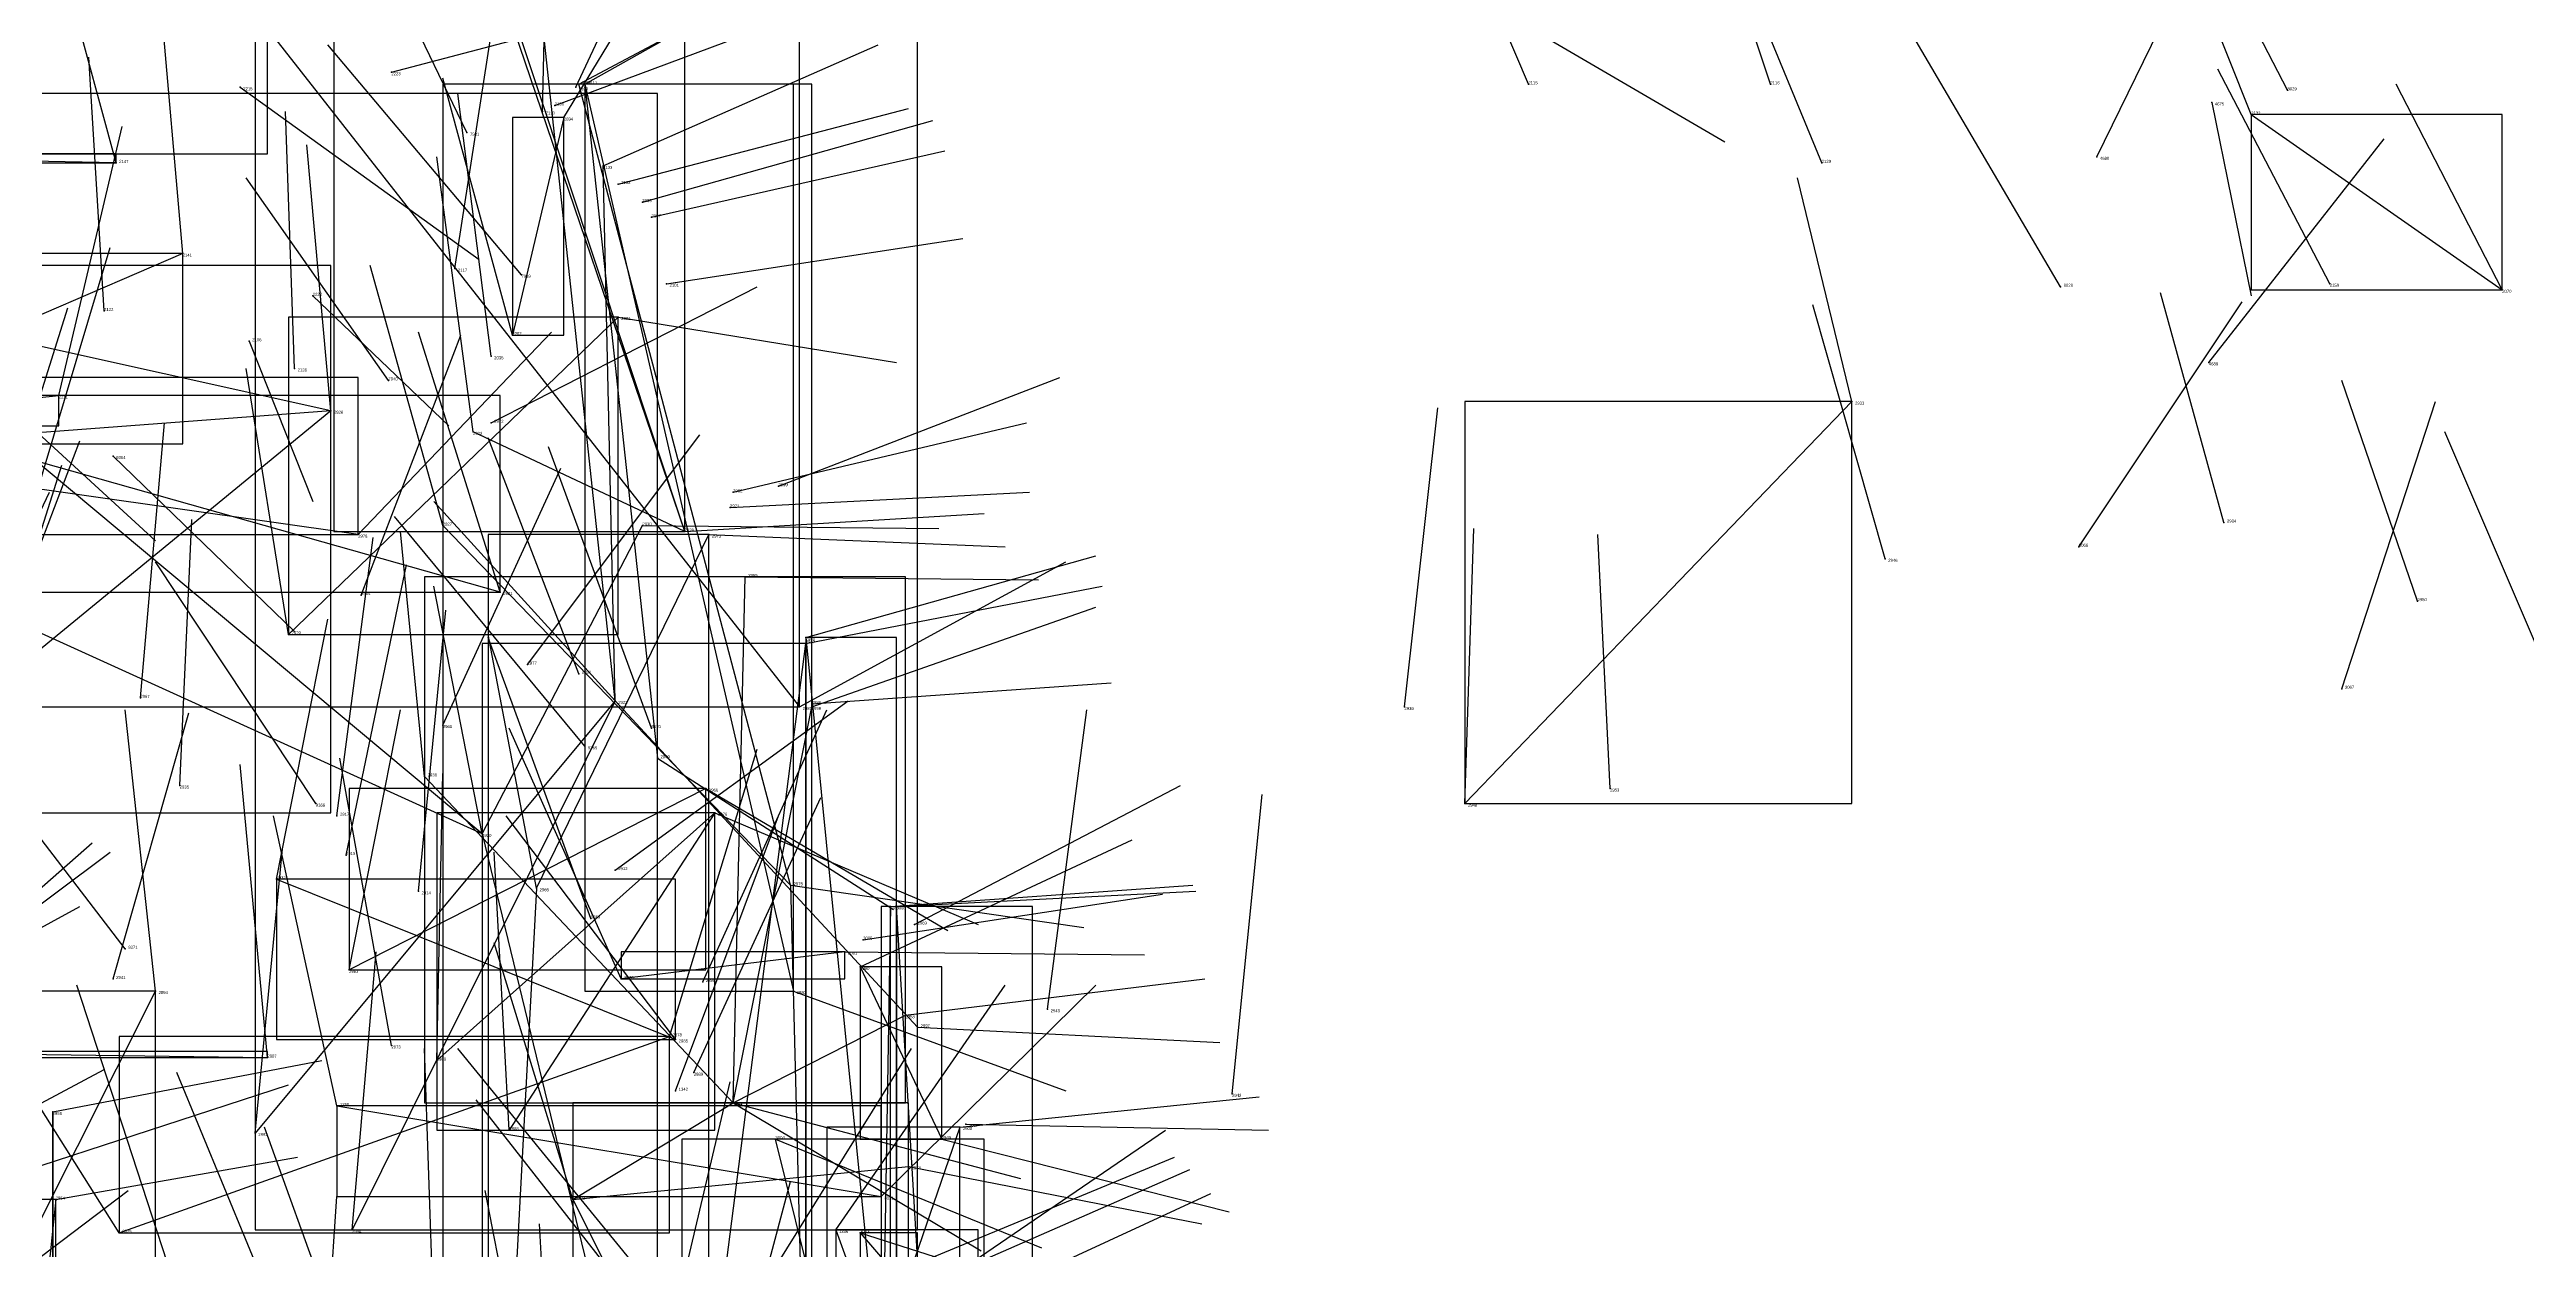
# Model space of a CAD drawing. Extents: x 59.1 to 70.8, y 600.3 to 605.1.
# Drawn here: x 67.987 to 68.806, y 602.416 to 602.813 of the extents above; entities that cross this region are included whole.
import ezdxf

# ---------------------------------------------------------------- set-up
doc = ezdxf.new("R2010")
doc.units = 0
for name, color, linetype in [('Clients', 3, 'CONTINUOUS'), ('Facilities', 3, 'CONTINUOUS'), ('Facilities_lines', 3, 'CONTINUOUS'), ('Min_max_boxes', 1, 'CONTINUOUS'), ('Normals', 1, 'CONTINUOUS'), ('Source_points', 5, 'CONTINUOUS'), ('Text', 3, 'CONTINUOUS')]:
    doc.layers.add(name, color=color, linetype=linetype)

msp = doc.modelspace()

# ---------------------------------------------------------------- linework, layer by layer
at = {"layer": 'Clients', "color": 5}
for p in [(68.162, 602.801, 449.087), (68.17, 602.774, 449.157), (68.798, 602.733, 449.509), (68.14, 602.718, 449.216), (67.99, 602.698, 449.313), (68.583, 602.696, 449.463), (68.127, 602.686, 449.264), (68.117, 602.655, 449.19), (68.183, 602.655, 449.027), (68.205, 602.652, 448.968), (68.217, 602.638, 448.905), (68.066, 602.619, 449.192), (68.237, 602.616, 448.784), (68.235, 602.595, 448.646), (68.239, 602.595, 448.726), (68.111, 602.572, 449.066), (68.188, 602.578, 448.939), (68.267, 602.529, 448.651), (68.086, 602.508, 448.948), (68.176, 602.505, 448.88), (68.022, 602.501, 448.288), (68.233, 602.501, 448.751), (68.27, 602.493, 448.51), (68.274, 602.489, 448.571), (68.192, 602.486, 448), (68.194, 602.485, 448.816), (68.059, 602.479, 448.143), (68.115, 602.478, 448.885), (68.213, 602.464, 448.643), (68.055, 602.454, 448.836), (68.139, 602.455, 448.82), (68.227, 602.452, 448.695), (68.282, 602.452, 449.052), (68.271, 602.443, 448.565), (68.262, 602.433, 447.997), (68.087, 602.422, 448.771)]:
    msp.add_point(p, dxfattribs=at)
at = {"layer": 'Facilities', "color": 3}
for p in [(68.05, 602.8, 448.828), (68.1, 602.805, 448.839), (68.161, 602.8, 449.253), (68.164, 602.801, 449.17), (68.476, 602.801, 449.055), (68.556, 602.801, 449.139), (68.15, 602.792, 449.343), (68.154, 602.794, 449.007), (68.702, 602.795, 457.264), (68.715, 602.791, 449.383), (68.727, 602.799, 461.29), (68.125, 602.785, 460.662), (68.157, 602.79, 449.22), (68.009, 602.775, 449.584), (68.573, 602.775, 449.222), (68.664, 602.777, 457.227), (68.175, 602.768, 448.915), (68.183, 602.762, 449.035), (68.186, 602.757, 448.973), (68.031, 602.745, 449.503), (68.121, 602.74, 449.34), (68.143, 602.738, 460.196), (68.191, 602.735, 448.982), (68.652, 602.734, 461.406), (68.741, 602.735, 449.329), (68.005, 602.726, 449.462), (68.074, 602.731, 448.675), (68.175, 602.724, 449.154), (68.053, 602.716, 448.65), (68.133, 602.711, 449.308), (68.068, 602.707, 449.376), (68.099, 602.703, 459.634), (68.701, 602.709, 457.266), (68.08, 602.693, 449.314), (68.133, 602.689, 448.599), (68.008, 602.678, 460.663), (68.212, 602.661, 448.93), (68.213, 602.666, 448.764), (68.228, 602.668, 448.713), (68.089, 602.652, 448.541), (68.197, 602.653, 449.02), (68.706, 602.656, 449.471), (68.594, 602.644, 449.357), (68.658, 602.648, 457.286), (68.09, 602.632, 448.486), (68.136, 602.633, 449.125), (68.77, 602.63, 449.563), (68.237, 602.618, 448.721), (68.145, 602.609, 448.471), (68.162, 602.606, 449.062), (68.017, 602.598, 448.497), (68.174, 602.597, 449.003), (68.239, 602.596, 448.81), (68.435, 602.595, 449.562), (68.745, 602.601, 457.24), (68.117, 602.589, 448.406), (68.186, 602.588, 460.616), (68.164, 602.582, 460.212), (68.03, 602.569, 449.072), (68.075, 602.563, 460.386), (68.204, 602.568, 448.91), (68.455, 602.563, 449.574), (68.503, 602.568, 449.565), (68.082, 602.559, 448.341), (68.207, 602.56, 448.877), (68.085, 602.546, 448.292), (68.13, 602.553, 449.003), (68.062, 602.538, 449.009), (68.174, 602.541, 448.352), (68.109, 602.534, 448.218), (68.148, 602.535, 448.943), (68.232, 602.536, 448.755), (68.265, 602.529, 448.57), (68.166, 602.525, 460.66), (68.273, 602.523, 448.398), (68.012, 602.515, 460.556), (68.25, 602.514, 448.691), (68.256, 602.518, 448.495), (68.008, 602.505, 448.899), (68.255, 602.509, 448.389), (68.203, 602.504, 448.1), (68.317, 602.495, 449.341), (68.1, 602.483, 448.146), (68.2, 602.474, 448.032), (68.194, 602.468, 447.954), (68.213, 602.464, 448.755), (68.378, 602.467, 449.47), (67.988, 602.461, 448.308), (68.082, 602.463, 447.992), (68.288, 602.456, 448.39), (68.29, 602.457, 448.473), (67.989, 602.432, 448.179), (68.16, 602.432, 448.76), (68.01, 602.421, 448.105), (68.247, 602.422, 447.922), (68.255, 602.421, 448.571)]:
    msp.add_point(p, dxfattribs=at)
at = {"layer": 'Facilities_lines', "color": 3}
for p, q in [((68.197, 602.653, 449.02), (68.081, 603.003, 449.456)), ((67.922, 602.994, 448.403), (68.235, 602.595, 448.646)), ((68.174, 602.597, 449.003), (68.144, 602.877, 449.354)), ((68.197, 602.653, 449.02), (68.126, 602.862, 449.114)), ((68.232, 602.536, 448.755), (68.162, 602.801, 449.087)), ((68.164, 602.801, 449.17), (68.188, 602.578, 448.939)), ((68.164, 602.801, 449.17), (68.233, 602.501, 448.751)), ((68.13, 602.553, 449.003), (67.837, 602.798, 449.319)), ((68.715, 602.791, 449.383), (68.798, 602.733, 449.509)), ((68.157, 602.79, 449.22), (68.14, 602.718, 449.216)), ((68.009, 602.775, 449.584), (67.851, 602.778, 449.363)), ((68.174, 602.597, 449.003), (68.17, 602.774, 449.157)), ((68.031, 602.745, 449.503), (67.885, 602.682, 449.082)), ((68.08, 602.693, 449.314), (67.863, 602.741, 449.263)), ((68.175, 602.724, 449.154), (68.066, 602.619, 449.192)), ((68.089, 602.652, 448.541), (67.725, 602.704, 448.103)), ((68.08, 602.693, 449.314), (67.882, 602.678, 449.146)), ((67.892, 602.688, 449.017), (67.99, 602.698, 449.313)), ((68.136, 602.633, 449.125), (67.906, 602.698, 449.269)), ((68.08, 602.693, 449.314), (67.918, 602.56, 448.881)), ((68.455, 602.563, 449.574), (68.583, 602.696, 449.463)), ((68.197, 602.653, 449.02), (68.127, 602.686, 449.264)), ((68.13, 602.553, 449.003), (67.897, 602.659, 449.104)), ((68.232, 602.536, 448.755), (68.117, 602.655, 449.19)), ((68.13, 602.553, 449.003), (68.183, 602.655, 449.027)), ((68.148, 602.535, 448.943), (68.205, 602.652, 448.968)), ((68.213, 602.464, 448.755), (68.217, 602.638, 448.905)), ((68.207, 602.381, 448.576), (68.237, 602.616, 448.784)), ((68.237, 602.618, 448.721), (68.267, 602.317, 448.271)), ((68.174, 602.597, 449.003), (68.055, 602.454, 448.836)), ((68.174, 602.597, 449.003), (68.087, 602.422, 448.771)), ((68.174, 602.597, 449.003), (68.274, 602.489, 448.571)), ((68.213, 602.464, 448.755), (68.239, 602.595, 448.726)), ((68.213, 602.464, 448.755), (68.111, 602.572, 449.066)), ((68.204, 602.568, 448.91), (68.086, 602.508, 448.948)), ((68.207, 602.56, 448.877), (68.115, 602.478, 448.885)), ((68.207, 602.56, 448.877), (68.139, 602.455, 448.82)), ((68.13, 602.553, 449.003), (68.188, 602.314, 448.525)), ((68.062, 602.538, 449.009), (68.194, 602.485, 448.816)), ((68.148, 602.535, 448.943), (68.132, 602.234, 448.327)), ((68.232, 602.536, 448.755), (68.239, 602.265, 448.28)), ((68.265, 602.529, 448.57), (68.262, 602.345, 447.791)), ((68.288, 602.182, 448.025), (68.267, 602.529, 448.651)), ((68.25, 602.514, 448.691), (68.176, 602.505, 448.88)), ((68.255, 602.509, 448.389), (68.282, 602.452, 449.052)), ((67.948, 602.354, 448.179), (68.022, 602.501, 448.288)), ((68.213, 602.464, 448.755), (68.27, 602.493, 448.51)), ((67.909, 602.481, 448.55), (68.059, 602.479, 448.143)), ((68.01, 602.421, 448.105), (68.192, 602.486, 448)), ((68.16, 602.432, 448.76), (68.213, 602.464, 448.643)), ((67.988, 602.461, 448.308), (67.988, 602.225, 448.061)), ((68.082, 602.463, 447.992), (68.262, 602.433, 447.997)), ((68.288, 602.456, 448.39), (68.244, 602.328, 447.722)), ((68.286, 602.215, 448.037), (68.227, 602.452, 448.695)), ((68.16, 602.432, 448.76), (68.271, 602.443, 448.565)), ((67.989, 602.432, 448.179), (67.972, 602.267, 448.035)), ((68.16, 602.432, 448.76), (68.251, 602.251, 448.219)), ((68.247, 602.422, 447.922), (68.294, 602.291, 447.908)), ((68.255, 602.421, 448.571), (68.274, 602.399, 447.967))]:
    msp.add_line(p, q, dxfattribs=at)
at = {"layer": 'Min_max_boxes', "color": 1}
for p, q in [((68.059, 602.778, 449.287), (68.059, 603.073, 449.287)), ((68.059, 602.778, 450.034), (68.059, 603.073, 450.034)), ((68.081, 603.003, 449.02), (68.081, 602.653, 449.02)), ((68.081, 603.003, 449.456), (68.081, 602.653, 449.456)), ((68.197, 602.653, 449.02), (68.197, 603.003, 449.02)), ((68.197, 602.653, 449.456), (68.197, 603.003, 449.456)), ((68.235, 602.595, 448.403), (68.235, 602.994, 448.403)), ((68.235, 602.595, 448.646), (68.235, 602.994, 448.646)), ((68.055, 602.877, 448.571), (68.055, 602.422, 448.571)), ((68.055, 602.877, 449.354), (68.055, 602.422, 449.354)), ((68.274, 602.422, 448.571), (68.274, 602.877, 448.571)), ((68.274, 602.422, 449.354), (68.274, 602.877, 449.354)), ((68.239, 602.801, 448.28), (68.117, 602.801, 448.28)), ((68.117, 602.801, 448.28), (68.117, 602.265, 448.28)), ((68.239, 602.801, 449.19), (68.117, 602.801, 449.19)), ((68.117, 602.801, 449.19), (68.117, 602.265, 449.19)), ((68.117, 602.801, 448.28), (68.117, 602.801, 449.19)), ((68.233, 602.801, 448.751), (68.164, 602.801, 448.751)), ((68.164, 602.801, 448.751), (68.164, 602.501, 448.751)), ((68.233, 602.801, 449.17), (68.164, 602.801, 449.17)), ((68.164, 602.801, 449.17), (68.164, 602.501, 449.17)), ((68.164, 602.801, 448.751), (68.164, 602.801, 449.17)), ((68.233, 602.501, 448.751), (68.233, 602.801, 448.751)), ((68.233, 602.501, 449.17), (68.233, 602.801, 449.17)), ((68.233, 602.801, 448.751), (68.233, 602.801, 449.17)), ((68.239, 602.265, 448.28), (68.239, 602.801, 448.28)), ((68.239, 602.265, 449.19), (68.239, 602.801, 449.19)), ((68.239, 602.801, 448.28), (68.239, 602.801, 449.19)), ((68.188, 602.798, 448.525), (67.837, 602.798, 448.525)), ((68.188, 602.798, 449.319), (67.837, 602.798, 449.319)), ((68.188, 602.314, 448.525), (68.188, 602.798, 448.525)), ((68.188, 602.314, 449.319), (68.188, 602.798, 449.319)), ((68.188, 602.798, 448.525), (68.188, 602.798, 449.319)), ((68.798, 602.791, 449.383), (68.715, 602.791, 449.383)), ((68.715, 602.791, 449.383), (68.715, 602.733, 449.383)), ((68.798, 602.791, 449.509), (68.715, 602.791, 449.509)), ((68.715, 602.791, 449.509), (68.715, 602.733, 449.509)), ((68.715, 602.791, 449.383), (68.715, 602.791, 449.509)), ((68.798, 602.733, 449.383), (68.798, 602.791, 449.383)), ((68.798, 602.733, 449.509), (68.798, 602.791, 449.509)), ((68.798, 602.791, 449.383), (68.798, 602.791, 449.509)), ((68.157, 602.79, 449.216), (68.14, 602.79, 449.216)), ((68.14, 602.79, 449.216), (68.14, 602.718, 449.216)), ((68.157, 602.79, 449.22), (68.14, 602.79, 449.22)), ((68.14, 602.79, 449.22), (68.14, 602.718, 449.22)), ((68.14, 602.79, 449.216), (68.14, 602.79, 449.22)), ((68.157, 602.718, 449.216), (68.157, 602.79, 449.216)), ((68.157, 602.718, 449.22), (68.157, 602.79, 449.22)), ((68.157, 602.79, 449.216), (68.157, 602.79, 449.22)), ((67.846, 602.778, 449.287), (68.059, 602.778, 449.287)), ((67.846, 602.778, 450.034), (68.059, 602.778, 450.034)), ((68.009, 602.778, 449.363), (67.851, 602.778, 449.363)), ((68.009, 602.778, 449.584), (67.851, 602.778, 449.584)), ((67.851, 602.775, 449.363), (68.009, 602.775, 449.363)), ((67.851, 602.775, 449.584), (68.009, 602.775, 449.584)), ((68.009, 602.775, 449.363), (68.009, 602.778, 449.363)), ((68.009, 602.775, 449.584), (68.009, 602.778, 449.584)), ((68.009, 602.778, 449.363), (68.009, 602.778, 449.584)), ((68.009, 602.775, 449.363), (68.009, 602.775, 449.584)), ((68.059, 602.778, 449.287), (68.059, 602.778, 450.034)), ((68.031, 602.745, 449.082), (67.885, 602.745, 449.082)), ((68.031, 602.745, 449.503), (67.885, 602.745, 449.503)), ((68.031, 602.682, 449.082), (68.031, 602.745, 449.082)), ((68.031, 602.682, 449.503), (68.031, 602.745, 449.503)), ((68.031, 602.745, 449.082), (68.031, 602.745, 449.503)), ((68.08, 602.741, 448.881), (67.863, 602.741, 448.881)), ((68.08, 602.741, 449.314), (67.863, 602.741, 449.314)), ((68.08, 602.56, 448.881), (68.08, 602.741, 448.881)), ((68.08, 602.56, 449.314), (68.08, 602.741, 449.314)), ((68.08, 602.741, 448.881), (68.08, 602.741, 449.314)), ((68.715, 602.733, 449.383), (68.798, 602.733, 449.383)), ((68.715, 602.733, 449.509), (68.798, 602.733, 449.509)), ((68.715, 602.733, 449.383), (68.715, 602.733, 449.509)), ((68.798, 602.733, 449.383), (68.798, 602.733, 449.509)), ((68.175, 602.724, 449.154), (68.066, 602.724, 449.154)), ((68.066, 602.724, 449.154), (68.066, 602.619, 449.154)), ((68.175, 602.724, 449.192), (68.066, 602.724, 449.192)), ((68.066, 602.724, 449.192), (68.066, 602.619, 449.192)), ((68.066, 602.724, 449.154), (68.066, 602.724, 449.192)), ((68.14, 602.718, 449.216), (68.157, 602.718, 449.216)), ((68.14, 602.718, 449.22), (68.157, 602.718, 449.22)), ((68.14, 602.718, 449.216), (68.14, 602.718, 449.22)), ((68.157, 602.718, 449.216), (68.157, 602.718, 449.22)), ((68.175, 602.619, 449.154), (68.175, 602.724, 449.154)), ((68.175, 602.619, 449.192), (68.175, 602.724, 449.192)), ((68.175, 602.724, 449.154), (68.175, 602.724, 449.192)), ((68.089, 602.704, 448.103), (67.725, 602.704, 448.103)), ((68.089, 602.704, 448.541), (67.725, 602.704, 448.541)), ((68.089, 602.652, 448.103), (68.089, 602.704, 448.103)), ((68.089, 602.652, 448.541), (68.089, 602.704, 448.541)), ((68.089, 602.704, 448.103), (68.089, 602.704, 448.541)), ((67.99, 602.698, 449.017), (67.892, 602.698, 449.017)), ((67.99, 602.698, 449.313), (67.892, 602.698, 449.313)), ((68.136, 602.698, 449.125), (67.906, 602.698, 449.125)), ((68.136, 602.698, 449.269), (67.906, 602.698, 449.269)), ((67.99, 602.688, 449.017), (67.99, 602.698, 449.017)), ((67.99, 602.688, 449.313), (67.99, 602.698, 449.313)), ((67.99, 602.698, 449.017), (67.99, 602.698, 449.313)), ((68.136, 602.633, 449.125), (68.136, 602.698, 449.125)), ((68.136, 602.633, 449.269), (68.136, 602.698, 449.269)), ((68.136, 602.698, 449.125), (68.136, 602.698, 449.269)), ((68.583, 602.696, 449.463), (68.455, 602.696, 449.463)), ((68.455, 602.696, 449.463), (68.455, 602.563, 449.463)), ((68.583, 602.696, 449.574), (68.455, 602.696, 449.574)), ((68.455, 602.696, 449.574), (68.455, 602.563, 449.574)), ((68.455, 602.696, 449.463), (68.455, 602.696, 449.574)), ((68.583, 602.563, 449.463), (68.583, 602.696, 449.463)), ((68.583, 602.563, 449.574), (68.583, 602.696, 449.574)), ((68.583, 602.696, 449.463), (68.583, 602.696, 449.574)), ((67.892, 602.688, 449.017), (67.99, 602.688, 449.017)), ((67.892, 602.688, 449.313), (67.99, 602.688, 449.313)), ((67.99, 602.688, 449.017), (67.99, 602.688, 449.313)), ((67.885, 602.682, 449.082), (68.031, 602.682, 449.082)), ((67.885, 602.682, 449.503), (68.031, 602.682, 449.503)), ((68.031, 602.682, 449.082), (68.031, 602.682, 449.503)), ((67.725, 602.652, 448.103), (68.089, 602.652, 448.103)), ((67.725, 602.652, 448.541), (68.089, 602.652, 448.541)), ((68.081, 602.653, 449.02), (68.197, 602.653, 449.02)), ((68.081, 602.653, 449.456), (68.197, 602.653, 449.456)), ((68.081, 602.653, 449.02), (68.081, 602.653, 449.456)), ((68.089, 602.652, 448.103), (68.089, 602.652, 448.541)), ((68.205, 602.652, 448.327), (68.132, 602.652, 448.327)), ((68.132, 602.652, 448.327), (68.132, 602.234, 448.327)), ((68.205, 602.652, 448.968), (68.132, 602.652, 448.968)), ((68.132, 602.652, 448.968), (68.132, 602.234, 448.968)), ((68.132, 602.652, 448.327), (68.132, 602.652, 448.968)), ((68.197, 602.653, 449.02), (68.197, 602.653, 449.456)), ((68.205, 602.234, 448.327), (68.205, 602.652, 448.327)), ((68.205, 602.234, 448.968), (68.205, 602.652, 448.968)), ((68.205, 602.652, 448.327), (68.205, 602.652, 448.968)), ((68.27, 602.638, 448.51), (68.111, 602.638, 448.51)), ((68.111, 602.638, 448.51), (68.111, 602.464, 448.51)), ((68.27, 602.638, 449.066), (68.111, 602.638, 449.066)), ((68.111, 602.638, 449.066), (68.111, 602.464, 449.066)), ((68.111, 602.638, 448.51), (68.111, 602.638, 449.066)), ((68.27, 602.464, 448.51), (68.27, 602.638, 448.51)), ((68.27, 602.464, 449.066), (68.27, 602.638, 449.066)), ((68.27, 602.638, 448.51), (68.27, 602.638, 449.066)), ((67.906, 602.633, 449.125), (68.136, 602.633, 449.125)), ((67.906, 602.633, 449.269), (68.136, 602.633, 449.269)), ((68.136, 602.633, 449.125), (68.136, 602.633, 449.269)), ((68.066, 602.619, 449.154), (68.175, 602.619, 449.154)), ((68.066, 602.619, 449.192), (68.175, 602.619, 449.192)), ((68.066, 602.619, 449.154), (68.066, 602.619, 449.192)), ((68.175, 602.619, 449.154), (68.175, 602.619, 449.192)), ((68.237, 602.616, 448.175), (68.13, 602.616, 448.175)), ((68.13, 602.616, 448.175), (68.13, 602.183, 448.175)), ((68.237, 602.616, 448.784), (68.13, 602.616, 448.784)), ((68.13, 602.616, 448.784), (68.13, 602.183, 448.784)), ((68.13, 602.616, 448.175), (68.13, 602.616, 448.784)), ((68.267, 602.618, 448.271), (68.237, 602.618, 448.271)), ((68.237, 602.618, 448.271), (68.237, 602.317, 448.271)), ((68.267, 602.618, 448.721), (68.237, 602.618, 448.721)), ((68.237, 602.618, 448.721), (68.237, 602.317, 448.721)), ((68.237, 602.618, 448.271), (68.237, 602.618, 448.721)), ((68.237, 602.183, 448.175), (68.237, 602.616, 448.175)), ((68.237, 602.183, 448.784), (68.237, 602.616, 448.784)), ((68.237, 602.616, 448.175), (68.237, 602.616, 448.784)), ((68.267, 602.317, 448.271), (68.267, 602.618, 448.271)), ((68.267, 602.317, 448.721), (68.267, 602.618, 448.721)), ((68.267, 602.618, 448.271), (68.267, 602.618, 448.721)), ((67.922, 602.595, 448.403), (68.235, 602.595, 448.403)), ((67.922, 602.595, 448.646), (68.235, 602.595, 448.646)), ((68.235, 602.595, 448.403), (68.235, 602.595, 448.646)), ((68.204, 602.568, 448.91), (68.086, 602.568, 448.91)), ((68.086, 602.568, 448.91), (68.086, 602.508, 448.91)), ((68.204, 602.568, 448.948), (68.086, 602.568, 448.948)), ((68.086, 602.568, 448.948), (68.086, 602.508, 448.948)), ((68.086, 602.568, 448.91), (68.086, 602.568, 448.948)), ((68.204, 602.508, 448.91), (68.204, 602.568, 448.91)), ((68.204, 602.508, 448.948), (68.204, 602.568, 448.948)), ((68.204, 602.568, 448.91), (68.204, 602.568, 448.948)), ((68.455, 602.563, 449.463), (68.583, 602.563, 449.463)), ((68.455, 602.563, 449.574), (68.583, 602.563, 449.574)), ((68.455, 602.563, 449.463), (68.455, 602.563, 449.574)), ((68.583, 602.563, 449.463), (68.583, 602.563, 449.574)), ((67.863, 602.56, 448.881), (68.08, 602.56, 448.881)), ((67.863, 602.56, 449.314), (68.08, 602.56, 449.314)), ((68.08, 602.56, 448.881), (68.08, 602.56, 449.314)), ((68.207, 602.56, 448.82), (68.115, 602.56, 448.82)), ((68.115, 602.56, 448.82), (68.115, 602.455, 448.82)), ((68.207, 602.56, 448.885), (68.115, 602.56, 448.885)), ((68.115, 602.56, 448.885), (68.115, 602.455, 448.885)), ((68.115, 602.56, 448.82), (68.115, 602.56, 448.885)), ((68.207, 602.455, 448.82), (68.207, 602.56, 448.82)), ((68.207, 602.455, 448.885), (68.207, 602.56, 448.885)), ((68.207, 602.56, 448.82), (68.207, 602.56, 448.885)), ((68.194, 602.538, 448.816), (68.062, 602.538, 448.816)), ((68.062, 602.538, 448.816), (68.062, 602.485, 448.816)), ((68.194, 602.538, 449.009), (68.062, 602.538, 449.009)), ((68.062, 602.538, 449.009), (68.062, 602.485, 449.009)), ((68.062, 602.538, 448.816), (68.062, 602.538, 449.009)), ((68.194, 602.485, 448.816), (68.194, 602.538, 448.816)), ((68.194, 602.485, 449.009), (68.194, 602.538, 449.009)), ((68.194, 602.538, 448.816), (68.194, 602.538, 449.009)), ((68.265, 602.529, 447.791), (68.262, 602.529, 447.791)), ((68.262, 602.529, 447.791), (68.262, 602.345, 447.791)), ((68.265, 602.529, 448.57), (68.262, 602.529, 448.57)), ((68.262, 602.529, 448.57), (68.262, 602.345, 448.57)), ((68.262, 602.529, 447.791), (68.262, 602.529, 448.57)), ((68.265, 602.345, 447.791), (68.265, 602.529, 447.791)), ((68.265, 602.345, 448.57), (68.265, 602.529, 448.57)), ((68.265, 602.529, 447.791), (68.265, 602.529, 448.57)), ((68.312, 602.529, 447.56), (68.267, 602.529, 447.56)), ((68.267, 602.529, 447.56), (68.267, 602.182, 447.56)), ((68.312, 602.529, 448.651), (68.267, 602.529, 448.651)), ((68.267, 602.529, 448.651), (68.267, 602.182, 448.651)), ((68.267, 602.529, 447.56), (68.267, 602.529, 448.651)), ((68.312, 602.182, 447.56), (68.312, 602.529, 447.56)), ((68.312, 602.182, 448.651), (68.312, 602.529, 448.651)), ((68.312, 602.529, 447.56), (68.312, 602.529, 448.651)), ((68.25, 602.514, 448.691), (68.176, 602.514, 448.691)), ((68.176, 602.514, 448.691), (68.176, 602.505, 448.691)), ((68.25, 602.514, 448.88), (68.176, 602.514, 448.88)), ((68.176, 602.514, 448.88), (68.176, 602.505, 448.88)), ((68.176, 602.514, 448.691), (68.176, 602.514, 448.88)), ((68.25, 602.505, 448.691), (68.25, 602.514, 448.691)), ((68.25, 602.505, 448.88), (68.25, 602.514, 448.88)), ((68.25, 602.514, 448.691), (68.25, 602.514, 448.88)), ((68.086, 602.508, 448.91), (68.204, 602.508, 448.91)), ((68.086, 602.508, 448.948), (68.204, 602.508, 448.948)), ((68.086, 602.508, 448.91), (68.086, 602.508, 448.948)), ((68.176, 602.505, 448.691), (68.25, 602.505, 448.691)), ((68.176, 602.505, 448.88), (68.25, 602.505, 448.88)), ((68.176, 602.505, 448.691), (68.176, 602.505, 448.88)), ((68.204, 602.508, 448.91), (68.204, 602.508, 448.948)), ((68.25, 602.505, 448.691), (68.25, 602.505, 448.88)), ((68.282, 602.509, 448.389), (68.255, 602.509, 448.389)), ((68.255, 602.509, 448.389), (68.255, 602.452, 448.389)), ((68.282, 602.509, 449.052), (68.255, 602.509, 449.052)), ((68.255, 602.509, 449.052), (68.255, 602.452, 449.052)), ((68.255, 602.509, 448.389), (68.255, 602.509, 449.052)), ((68.282, 602.452, 448.389), (68.282, 602.509, 448.389)), ((68.282, 602.452, 449.052), (68.282, 602.509, 449.052)), ((68.282, 602.509, 448.389), (68.282, 602.509, 449.052)), ((68.022, 602.501, 447.781), (67.897, 602.501, 447.781)), ((68.022, 602.501, 448.288), (67.897, 602.501, 448.288)), ((68.022, 602.054, 447.781), (68.022, 602.501, 447.781)), ((68.022, 602.054, 448.288), (68.022, 602.501, 448.288)), ((68.022, 602.501, 447.781), (68.022, 602.501, 448.288)), ((68.164, 602.501, 448.751), (68.233, 602.501, 448.751)), ((68.164, 602.501, 449.17), (68.233, 602.501, 449.17)), ((68.164, 602.501, 448.751), (68.164, 602.501, 449.17)), ((68.233, 602.501, 448.751), (68.233, 602.501, 449.17)), ((68.059, 602.481, 448.143), (67.909, 602.481, 448.143)), ((68.059, 602.481, 448.55), (67.909, 602.481, 448.55)), ((68.192, 602.486, 448), (68.01, 602.486, 448)), ((68.01, 602.486, 448), (68.01, 602.421, 448)), ((68.192, 602.486, 448.105), (68.01, 602.486, 448.105)), ((68.01, 602.486, 448.105), (68.01, 602.421, 448.105)), ((68.01, 602.486, 448), (68.01, 602.486, 448.105)), ((68.059, 602.479, 448.143), (68.059, 602.481, 448.143)), ((68.059, 602.479, 448.55), (68.059, 602.481, 448.55)), ((68.059, 602.481, 448.143), (68.059, 602.481, 448.55)), ((68.062, 602.485, 448.816), (68.194, 602.485, 448.816)), ((68.062, 602.485, 449.009), (68.194, 602.485, 449.009)), ((68.062, 602.485, 448.816), (68.062, 602.485, 449.009)), ((68.192, 602.421, 448), (68.192, 602.486, 448)), ((68.192, 602.421, 448.105), (68.192, 602.486, 448.105)), ((68.192, 602.486, 448), (68.192, 602.486, 448.105)), ((68.194, 602.485, 448.816), (68.194, 602.485, 449.009)), ((67.909, 602.479, 448.143), (68.059, 602.479, 448.143)), ((67.909, 602.479, 448.55), (68.059, 602.479, 448.55)), ((68.059, 602.479, 448.143), (68.059, 602.479, 448.55)), ((68.111, 602.464, 448.51), (68.27, 602.464, 448.51)), ((68.111, 602.464, 449.066), (68.27, 602.464, 449.066)), ((68.111, 602.464, 448.51), (68.111, 602.464, 449.066)), ((68.271, 602.464, 448.219), (68.16, 602.464, 448.219)), ((68.16, 602.464, 448.219), (68.16, 602.251, 448.219)), ((68.271, 602.464, 448.76), (68.16, 602.464, 448.76)), ((68.16, 602.464, 448.76), (68.16, 602.251, 448.76)), ((68.16, 602.464, 448.219), (68.16, 602.464, 448.76)), ((68.27, 602.464, 448.51), (68.27, 602.464, 449.066)), ((68.271, 602.251, 448.219), (68.271, 602.464, 448.219)), ((68.271, 602.251, 448.76), (68.271, 602.464, 448.76)), ((68.271, 602.464, 448.219), (68.271, 602.464, 448.76)), ((67.988, 602.225, 448.061), (67.988, 602.461, 448.061)), ((67.988, 602.461, 448.061), (67.988, 602.461, 448.061)), ((67.988, 602.461, 448.061), (67.988, 602.225, 448.061)), ((67.988, 602.225, 448.308), (67.988, 602.461, 448.308)), ((67.988, 602.461, 448.308), (67.988, 602.461, 448.308)), ((67.988, 602.461, 448.308), (67.988, 602.225, 448.308)), ((67.988, 602.461, 448.061), (67.988, 602.461, 448.308)), ((67.988, 602.461, 448.061), (67.988, 602.461, 448.308)), ((68.262, 602.463, 447.992), (68.082, 602.463, 447.992)), ((68.082, 602.463, 447.992), (68.082, 602.433, 447.992)), ((68.262, 602.463, 447.997), (68.082, 602.463, 447.997)), ((68.082, 602.463, 447.997), (68.082, 602.433, 447.997)), ((68.082, 602.463, 447.992), (68.082, 602.463, 447.997)), ((68.288, 602.456, 447.722), (68.244, 602.456, 447.722)), ((68.244, 602.456, 447.722), (68.244, 602.328, 447.722)), ((68.288, 602.456, 448.39), (68.244, 602.456, 448.39)), ((68.244, 602.456, 448.39), (68.244, 602.328, 448.39)), ((68.244, 602.456, 447.722), (68.244, 602.456, 448.39)), ((68.262, 602.433, 447.992), (68.262, 602.463, 447.992)), ((68.262, 602.433, 447.997), (68.262, 602.463, 447.997)), ((68.262, 602.463, 447.992), (68.262, 602.463, 447.997)), ((68.288, 602.328, 447.722), (68.288, 602.456, 447.722)), ((68.288, 602.328, 448.39), (68.288, 602.456, 448.39)), ((68.288, 602.456, 447.722), (68.288, 602.456, 448.39)), ((68.115, 602.455, 448.82), (68.207, 602.455, 448.82)), ((68.115, 602.455, 448.885), (68.207, 602.455, 448.885)), ((68.115, 602.455, 448.82), (68.115, 602.455, 448.885)), ((68.296, 602.452, 447.848), (68.196, 602.452, 447.848)), ((68.196, 602.452, 447.848), (68.196, 602.125, 447.848)), ((68.296, 602.452, 448.695), (68.196, 602.452, 448.695)), ((68.196, 602.452, 448.695), (68.196, 602.125, 448.695)), ((68.196, 602.452, 447.848), (68.196, 602.452, 448.695)), ((68.207, 602.455, 448.82), (68.207, 602.455, 448.885)), ((68.255, 602.452, 448.389), (68.282, 602.452, 448.389)), ((68.255, 602.452, 449.052), (68.282, 602.452, 449.052)), ((68.255, 602.452, 448.389), (68.255, 602.452, 449.052)), ((68.282, 602.452, 448.389), (68.282, 602.452, 449.052)), ((68.296, 602.125, 447.848), (68.296, 602.452, 447.848)), ((68.296, 602.125, 448.695), (68.296, 602.452, 448.695)), ((68.296, 602.452, 447.848), (68.296, 602.452, 448.695)), ((67.989, 602.432, 448.035), (67.972, 602.432, 448.035)), ((67.989, 602.432, 448.179), (67.972, 602.432, 448.179)), ((67.989, 602.267, 448.035), (67.989, 602.432, 448.035)), ((67.989, 602.267, 448.179), (67.989, 602.432, 448.179)), ((67.989, 602.432, 448.035), (67.989, 602.432, 448.179)), ((68.082, 602.433, 447.992), (68.262, 602.433, 447.992)), ((68.082, 602.433, 447.997), (68.262, 602.433, 447.997)), ((68.082, 602.433, 447.992), (68.082, 602.433, 447.997)), ((68.262, 602.433, 447.992), (68.262, 602.433, 447.997)), ((68.01, 602.421, 448), (68.192, 602.421, 448)), ((68.01, 602.421, 448.105), (68.192, 602.421, 448.105)), ((68.01, 602.421, 448), (68.01, 602.421, 448.105)), ((68.055, 602.422, 448.571), (68.274, 602.422, 448.571)), ((68.055, 602.422, 449.354), (68.274, 602.422, 449.354)), ((68.055, 602.422, 448.571), (68.055, 602.422, 449.354)), ((68.192, 602.421, 448), (68.192, 602.421, 448.105)), ((68.294, 602.422, 447.908), (68.247, 602.422, 447.908)), ((68.247, 602.422, 447.908), (68.247, 602.291, 447.908)), ((68.294, 602.422, 447.922), (68.247, 602.422, 447.922)), ((68.247, 602.422, 447.922), (68.247, 602.291, 447.922)), ((68.247, 602.422, 447.908), (68.247, 602.422, 447.922)), ((68.274, 602.421, 447.967), (68.255, 602.421, 447.967)), ((68.255, 602.421, 447.967), (68.255, 602.399, 447.967)), ((68.274, 602.421, 448.571), (68.255, 602.421, 448.571)), ((68.255, 602.421, 448.571), (68.255, 602.399, 448.571)), ((68.255, 602.421, 447.967), (68.255, 602.421, 448.571)), ((68.274, 602.422, 448.571), (68.274, 602.422, 449.354)), ((68.274, 602.399, 447.967), (68.274, 602.421, 447.967)), ((68.274, 602.399, 448.571), (68.274, 602.421, 448.571)), ((68.274, 602.421, 447.967), (68.274, 602.421, 448.571)), ((68.294, 602.291, 447.908), (68.294, 602.422, 447.908)), ((68.294, 602.291, 447.922), (68.294, 602.422, 447.922)), ((68.294, 602.422, 447.908), (68.294, 602.422, 447.922))]:
    msp.add_line(p, q, dxfattribs=at)
at = {"layer": 'Normals', "color": 1}
for p, q in [((68.476, 602.801, 449.055), (68.437, 602.893, 449.056)), ((68.556, 602.801, 449.139), (68.526, 602.891, 449.171)), ((68.161, 602.8, 449.253), (68.201, 602.886, 449.222)), ((68.727, 602.799, 461.29), (68.681, 602.888, 461.289)), ((68.15, 602.792, 449.343), (68.152, 602.878, 449.291)), ((68.157, 602.79, 449.22), (68.208, 602.874, 449.201)), ((68.009, 602.775, 449.584), (67.984, 602.867, 449.553)), ((68.125, 602.785, 460.662), (68.086, 602.866, 460.617)), ((68.664, 602.777, 457.227), (68.707, 602.865, 457.208)), ((68.715, 602.791, 449.383), (68.686, 602.864, 449.445)), ((68.164, 602.801, 449.17), (68.251, 602.85, 449.17)), ((68.573, 602.775, 449.222), (68.54, 602.855, 449.272)), ((68.162, 602.801, 449.087), (68.25, 602.848, 449.092)), ((68.031, 602.745, 449.503), (68.023, 602.837, 449.464)), ((68.1, 602.805, 448.839), (68.195, 602.83, 448.857)), ((68.121, 602.74, 449.34), (68.134, 602.824, 449.287)), ((68.154, 602.794, 449.007), (68.248, 602.829, 449.012)), ((68.457, 602.831, 460.1), (68.541, 602.782, 460.078)), ((68.652, 602.734, 461.406), (68.602, 602.819, 461.388)), ((68.005, 602.726, 449.462), (68, 602.81, 449.409)), ((68.143, 602.738, 460.196), (68.079, 602.814, 460.208)), ((68.17, 602.774, 449.157), (68.261, 602.814, 449.165)), ((68.05, 602.8, 448.828), (68.129, 602.743, 448.851)), ((68.14, 602.718, 449.216), (68.117, 602.803, 449.169)), ((68.741, 602.735, 449.329), (68.704, 602.806, 449.389)), ((68.798, 602.733, 449.509), (68.763, 602.801, 449.574)), ((68.068, 602.707, 449.376), (68.065, 602.792, 449.324)), ((68.133, 602.711, 449.308), (68.122, 602.798, 449.261)), ((68.175, 602.768, 448.915), (68.271, 602.793, 448.924)), ((68.702, 602.795, 457.264), (68.715, 602.731, 457.34)), ((67.99, 602.698, 449.313), (68.011, 602.787, 449.273)), ((68.183, 602.762, 449.035), (68.279, 602.789, 449.046)), ((68.701, 602.709, 457.266), (68.759, 602.783, 457.3)), ((68.08, 602.693, 449.314), (68.072, 602.781, 449.267)), ((68.127, 602.686, 449.264), (68.115, 602.777, 449.224)), ((68.186, 602.757, 448.973), (68.283, 602.779, 448.987)), ((68.099, 602.703, 459.634), (68.052, 602.77, 459.691)), ((68.583, 602.696, 449.463), (68.565, 602.77, 449.528)), ((67.981, 602.66, 449.177), (68.007, 602.747, 449.136)), ((68.191, 602.735, 448.982), (68.289, 602.75, 448.992)), ((68.117, 602.655, 449.19), (68.093, 602.741, 449.144)), ((68.133, 602.689, 448.599), (68.221, 602.734, 448.586)), ((67.965, 602.638, 449.201), (67.993, 602.727, 449.164)), ((68.074, 602.731, 448.675), (68.119, 602.688, 448.753)), ((68.594, 602.644, 449.357), (68.57, 602.728, 449.405)), ((68.658, 602.648, 457.286), (68.712, 602.729, 457.31)), ((68.706, 602.656, 449.471), (68.685, 602.732, 449.532)), ((68.089, 602.652, 448.541), (68.153, 602.719, 448.503)), ((68.09, 602.632, 448.486), (68.123, 602.718, 448.448)), ((68.136, 602.633, 449.125), (68.109, 602.719, 449.082)), ((68.175, 602.724, 449.154), (68.267, 602.709, 449.191)), ((67.951, 602.715, 448.774), (68.022, 602.65, 448.802)), ((68.053, 602.716, 448.65), (68.074, 602.663, 448.732)), ((68.066, 602.619, 449.192), (68.052, 602.707, 449.146)), ((68.228, 602.668, 448.713), (68.321, 602.704, 448.711)), ((68.77, 602.63, 449.563), (68.745, 602.703, 449.627)), ((68.435, 602.595, 449.562), (68.446, 602.694, 449.568)), ((68.745, 602.601, 457.24), (68.776, 602.696, 457.237)), ((68.017, 602.598, 448.497), (68.025, 602.689, 448.457)), ((68.145, 602.609, 448.471), (68.202, 602.685, 448.44)), ((68.213, 602.666, 448.764), (68.31, 602.689, 448.764)), ((68.809, 602.616, 449.588), (68.779, 602.686, 449.653)), ((67.965, 602.599, 448.903), (67.997, 602.683, 448.858)), ((68.008, 602.678, 460.663), (68.068, 602.62, 460.719)), ((68.162, 602.606, 449.062), (68.132, 602.684, 449.007)), ((68.186, 602.588, 460.616), (68.152, 602.681, 460.602)), ((67.961, 602.58, 448.762), (67.991, 602.675, 448.763)), ((68.117, 602.589, 448.406), (68.156, 602.674, 448.369)), ((67.944, 602.576, 448.618), (67.987, 602.666, 448.612)), ((68.174, 602.597, 449.003), (68.114, 602.663, 448.959)), ((68.212, 602.661, 448.93), (68.311, 602.666, 448.946)), ((68.03, 602.569, 449.072), (68.034, 602.657, 449.024)), ((68.164, 602.582, 460.212), (68.101, 602.658, 460.229)), ((68.111, 602.572, 449.066), (68.103, 602.653, 449.008)), ((68.183, 602.655, 449.027), (68.281, 602.654, 449.044)), ((68.197, 602.653, 449.02), (68.296, 602.659, 449.03)), ((68.205, 602.652, 448.968), (68.303, 602.648, 448.985)), ((68.455, 602.563, 449.574), (68.458, 602.654, 449.615)), ((68.503, 602.568, 449.565), (68.499, 602.652, 449.62)), ((68.082, 602.559, 448.341), (68.094, 602.651, 448.304)), ((68.237, 602.618, 448.721), (68.333, 602.645, 448.725)), ((68.075, 602.563, 460.386), (68.022, 602.643, 460.357)), ((68.085, 602.546, 448.292), (68.105, 602.642, 448.273)), ((68.217, 602.638, 448.905), (68.314, 602.637, 448.93)), ((68.235, 602.595, 448.646), (68.323, 602.643, 448.643)), ((68.13, 602.553, 449.003), (68.114, 602.635, 448.948)), ((68.237, 602.616, 448.784), (68.335, 602.635, 448.79)), ((68.239, 602.595, 448.726), (68.333, 602.628, 448.733)), ((68.062, 602.538, 449.009), (68.079, 602.624, 448.962)), ((68.109, 602.534, 448.218), (68.118, 602.627, 448.183)), ((68.148, 602.535, 448.943), (68.132, 602.619, 448.892)), ((68.166, 602.525, 460.66), (68.132, 602.618, 460.646)), ((68.239, 602.596, 448.81), (68.338, 602.603, 448.82)), ((68.174, 602.541, 448.352), (68.251, 602.597, 448.322)), ((68.012, 602.515, 460.556), (67.956, 602.588, 460.517)), ((68.008, 602.505, 448.899), (68.033, 602.593, 448.858)), ((68.022, 602.501, 448.288), (68.012, 602.594, 448.252)), ((68.086, 602.508, 448.948), (68.103, 602.594, 448.901)), ((68.176, 602.505, 448.88), (68.139, 602.588, 448.839)), ((68.203, 602.504, 448.1), (68.244, 602.594, 448.085)), ((68.317, 602.495, 449.341), (68.33, 602.594, 449.334)), ((68.192, 602.486, 448), (68.221, 602.581, 447.989)), ((68.059, 602.479, 448.143), (68.05, 602.576, 448.121)), ((68.1, 602.483, 448.146), (68.083, 602.578, 448.119)), ((68.115, 602.478, 448.885), (68.117, 602.573, 448.853)), ((68.188, 602.578, 448.939), (68.266, 602.528, 448.977)), ((68.2, 602.474, 448.032), (68.242, 602.565, 448.023)), ((68.204, 602.568, 448.91), (68.284, 602.521, 448.948)), ((68.273, 602.523, 448.398), (68.361, 602.569, 448.385)), ((68.378, 602.467, 449.47), (68.388, 602.566, 449.463)), ((68.082, 602.463, 447.992), (68.061, 602.559, 447.974)), ((68.194, 602.485, 448.816), (68.138, 602.559, 448.778)), ((68.194, 602.468, 447.954), (68.228, 602.559, 447.932)), ((68.207, 602.56, 448.877), (68.294, 602.523, 448.91)), ((67.926, 602.484, 448.631), (68.001, 602.55, 448.628)), ((67.927, 602.487, 448.568), (68.007, 602.547, 448.569)), ((68.055, 602.454, 448.836), (68.064, 602.548, 448.802)), ((68.139, 602.455, 448.82), (68.134, 602.547, 448.781)), ((68.255, 602.509, 448.389), (68.345, 602.551, 448.379)), ((67.909, 602.481, 448.55), (67.997, 602.529, 448.552)), ((68.232, 602.536, 448.755), (68.329, 602.522, 448.775)), ((68.256, 602.518, 448.495), (68.355, 602.533, 448.495)), ((68.265, 602.529, 448.57), (68.365, 602.536, 448.576)), ((68.267, 602.529, 448.651), (68.366, 602.534, 448.663)), ((68.087, 602.422, 448.771), (68.095, 602.514, 448.733)), ((68.16, 602.432, 448.76), (68.134, 602.517, 448.714)), ((68.25, 602.514, 448.691), (68.349, 602.513, 448.702)), ((68.01, 602.421, 448.105), (67.957, 602.505, 448.113)), ((68.27, 602.493, 448.51), (68.369, 602.505, 448.507)), ((68.026, 602.411, 448.116), (67.996, 602.503, 448.09)), ((68.233, 602.501, 448.751), (68.323, 602.468, 448.778)), ((68.247, 602.422, 447.922), (68.303, 602.503, 447.904)), ((68.262, 602.433, 447.997), (68.333, 602.503, 447.987)), ((68.274, 602.489, 448.571), (68.374, 602.484, 448.578)), ((68.114, 602.394, 448.711), (68.111, 602.482, 448.664)), ((68.18, 602.411, 448.698), (68.122, 602.482, 448.658)), ((68.221, 602.4, 447.855), (68.272, 602.482, 447.83)), ((67.917, 602.428, 447.854), (68.005, 602.475, 447.863)), ((67.988, 602.461, 448.308), (68.077, 602.478, 448.266)), ((68.065, 602.387, 447.883), (68.029, 602.474, 447.85)), ((67.974, 602.44, 448.252), (68.066, 602.47, 448.227)), ((68.19, 602.386, 460.309), (68.128, 602.465, 460.306)), ((68.19, 602.378, 447.792), (68.212, 602.471, 447.762)), ((68.213, 602.464, 448.643), (68.308, 602.439, 448.66)), ((68.213, 602.464, 448.755), (68.295, 602.415, 448.785)), ((68.288, 602.456, 448.39), (68.387, 602.466, 448.393)), ((68.089, 602.37, 447.81), (68.058, 602.456, 447.77)), ((68.29, 602.457, 448.473), (68.39, 602.455, 448.479)), ((68.227, 602.452, 448.695), (68.315, 602.416, 448.724)), ((68.274, 602.399, 447.967), (68.356, 602.455, 447.958)), ((68.282, 602.452, 449.052), (68.377, 602.428, 449.071)), ((67.989, 602.432, 448.179), (68.069, 602.446, 448.12)), ((68.267, 602.408, 448.15), (68.359, 602.446, 448.149)), ((68.271, 602.443, 448.565), (68.368, 602.424, 448.577)), ((68.273, 602.402, 448.09), (68.364, 602.442, 448.103)), ((67.935, 602.376, 448.49), (68.013, 602.435, 448.469)), ((68.076, 602.346, 448.62), (68.082, 602.433, 448.57)), ((68.149, 602.343, 447.73), (68.131, 602.435, 447.696)), ((68.208, 602.348, 447.632), (68.232, 602.438, 447.597)), ((68.28, 602.392, 448.029), (68.371, 602.434, 448.031)), ((68.154, 602.331, 447.666), (68.149, 602.424, 447.63)), ((68.255, 602.421, 448.571), (68.349, 602.391, 448.586))]:
    msp.add_line(p, q, dxfattribs=at)
at = {"layer": 'Source_points', "color": 5}
for p in [(68.05, 602.8, 448.828), (68.1, 602.805, 448.839), (68.161, 602.8, 449.253), (68.162, 602.801, 449.087), (68.164, 602.801, 449.17), (68.476, 602.801, 449.055), (68.556, 602.801, 449.139), (68.15, 602.792, 449.343), (68.154, 602.794, 449.007), (68.702, 602.795, 457.264), (68.715, 602.791, 449.383), (68.727, 602.799, 461.29), (68.125, 602.785, 460.662), (68.157, 602.79, 449.22), (68.009, 602.775, 449.584), (68.573, 602.775, 449.222), (68.664, 602.777, 457.227), (68.17, 602.774, 449.157), (68.175, 602.768, 448.915), (68.183, 602.762, 449.035), (68.186, 602.757, 448.973), (68.031, 602.745, 449.503), (68.121, 602.74, 449.34), (68.143, 602.738, 460.196), (68.191, 602.735, 448.982), (68.652, 602.734, 461.406), (68.741, 602.735, 449.329), (68.005, 602.726, 449.462), (68.074, 602.731, 448.675), (68.798, 602.733, 449.509), (68.14, 602.718, 449.216), (68.175, 602.724, 449.154), (68.053, 602.716, 448.65), (68.133, 602.711, 449.308), (68.068, 602.707, 449.376), (68.099, 602.703, 459.634), (68.701, 602.709, 457.266), (67.99, 602.698, 449.313), (68.08, 602.693, 449.314), (68.583, 602.696, 449.463), (68.127, 602.686, 449.264), (68.133, 602.689, 448.599), (68.008, 602.678, 460.663), (68.212, 602.661, 448.93), (68.213, 602.666, 448.764), (68.228, 602.668, 448.713), (68.089, 602.652, 448.541), (68.117, 602.655, 449.19), (68.183, 602.655, 449.027), (68.197, 602.653, 449.02), (68.205, 602.652, 448.968), (68.706, 602.656, 449.471), (68.594, 602.644, 449.357), (68.658, 602.648, 457.286), (68.217, 602.638, 448.905), (68.09, 602.632, 448.486), (68.136, 602.633, 449.125), (68.77, 602.63, 449.563), (68.066, 602.619, 449.192), (68.237, 602.618, 448.721), (68.237, 602.616, 448.784), (68.145, 602.609, 448.471), (68.162, 602.606, 449.062), (68.017, 602.598, 448.497), (68.174, 602.597, 449.003), (68.235, 602.595, 448.646), (68.239, 602.596, 448.81), (68.239, 602.595, 448.726), (68.435, 602.595, 449.562), (68.745, 602.601, 457.24), (68.117, 602.589, 448.406), (68.186, 602.588, 460.616), (68.164, 602.582, 460.212), (68.111, 602.572, 449.066), (68.188, 602.578, 448.939), (68.03, 602.569, 449.072), (68.075, 602.563, 460.386), (68.204, 602.568, 448.91), (68.455, 602.563, 449.574), (68.503, 602.568, 449.565), (68.082, 602.559, 448.341), (68.207, 602.56, 448.877), (68.085, 602.546, 448.292), (68.13, 602.553, 449.003), (68.062, 602.538, 449.009), (68.174, 602.541, 448.352), (68.109, 602.534, 448.218), (68.148, 602.535, 448.943), (68.232, 602.536, 448.755), (68.265, 602.529, 448.57), (68.267, 602.529, 448.651), (68.166, 602.525, 460.66), (68.273, 602.523, 448.398), (68.012, 602.515, 460.556), (68.25, 602.514, 448.691), (68.256, 602.518, 448.495), (68.008, 602.505, 448.899), (68.086, 602.508, 448.948), (68.176, 602.505, 448.88), (68.255, 602.509, 448.389), (68.022, 602.501, 448.288), (68.203, 602.504, 448.1), (68.233, 602.501, 448.751), (68.27, 602.493, 448.51), (68.274, 602.489, 448.571), (68.317, 602.495, 449.341), (68.1, 602.483, 448.146), (68.192, 602.486, 448), (68.194, 602.485, 448.816), (68.059, 602.479, 448.143), (68.115, 602.478, 448.885), (68.2, 602.474, 448.032), (68.194, 602.468, 447.954), (68.213, 602.464, 448.643), (68.213, 602.464, 448.755), (68.378, 602.467, 449.47), (67.988, 602.461, 448.308), (68.082, 602.463, 447.992), (68.288, 602.456, 448.39), (68.29, 602.457, 448.473), (68.055, 602.454, 448.836), (68.139, 602.455, 448.82), (68.227, 602.452, 448.695), (68.282, 602.452, 449.052), (68.271, 602.443, 448.565), (67.989, 602.432, 448.179), (68.16, 602.432, 448.76), (68.262, 602.433, 447.997), (68.01, 602.421, 448.105), (68.087, 602.422, 448.771), (68.247, 602.422, 447.922), (68.255, 602.421, 448.571)]:
    msp.add_point(p, dxfattribs=at)

# ---------------------------------------------------------------- texts
at = {"layer": 'Text', "color": 3}
for s, p in [('2215', (68.051, 602.799, 448.828)), ('2223', (68.1, 602.804, 448.839)), ('2109', (68.162, 602.799, 449.253)), ('2032', (68.163, 602.801, 449.087)), ('2111', (68.165, 602.801, 449.17)), ('2115', (68.476, 602.801, 449.055)), ('2116', (68.556, 602.801, 449.139)), ('8029', (68.727, 602.799, 461.29)), ('2110', (68.151, 602.791, 449.343)), ('2138', (68.154, 602.794, 449.007)), ('4675', (68.703, 602.794, 457.264)), ('2132', (68.715, 602.791, 449.383)), ('7991', (68.126, 602.784, 460.662)), ('2034', (68.157, 602.789, 449.22)), ('2147', (68.01, 602.775, 449.584)), ('2120', (68.573, 602.775, 449.222)), ('4680', (68.665, 602.776, 457.227)), ('2133', (68.17, 602.773, 449.157)), ('2162', (68.176, 602.768, 448.915)), ('2033', (68.183, 602.762, 449.035)), ('2197', (68.186, 602.757, 448.973)), ('2141', (68.031, 602.744, 449.503)), ('2117', (68.122, 602.739, 449.34)), ('7989', (68.143, 602.737, 460.196)), ('2101', (68.192, 602.734, 448.982)), ('8028', (68.653, 602.734, 461.406)), ('2159', (68.741, 602.734, 449.329)), ('2122', (68.005, 602.726, 449.462)), ('2222', (68.074, 602.731, 448.675)), ('2070', (68.798, 602.732, 449.509)), ('2202', (68.14, 602.718, 449.216)), ('2031', (68.176, 602.723, 449.154)), ('2106', (68.054, 602.716, 448.65)), ('2035', (68.134, 602.71, 449.308)), ('2128', (68.069, 602.706, 449.376)), ('7940', (68.099, 602.703, 459.634)), ('4688', (68.701, 602.708, 457.266)), ('2211', (67.99, 602.697, 449.313)), ('2926', (68.081, 602.692, 449.314)), ('2933', (68.584, 602.695, 449.463)), ('2922', (68.127, 602.685, 449.264)), ('2972', (68.134, 602.689, 448.599)), ('9364', (68.009, 602.677, 460.663)), ('2999', (68.228, 602.668, 448.713)), ('2971', (68.212, 602.661, 448.93)), ('2982', (68.213, 602.666, 448.764)), ('2978', (68.089, 602.651, 448.541)), ('2927', (68.117, 602.655, 449.19)), ('2930', (68.183, 602.655, 449.027)), ('2939', (68.197, 602.653, 449.02)), ('2973', (68.206, 602.651, 448.968)), ('2934', (68.707, 602.656, 449.471)), ('2946', (68.595, 602.643, 449.357)), ('3066', (68.658, 602.648, 457.286)), ('2959', (68.218, 602.638, 448.905)), ('2984', (68.09, 602.632, 448.486)), ('2921', (68.137, 602.632, 449.125)), ('2950', (68.77, 602.63, 449.563)), ('2929', (68.067, 602.619, 449.192)), ('2960', (68.237, 602.617, 448.721)), ('2987', (68.237, 602.616, 448.784)), ('2977', (68.145, 602.609, 448.471)), ('2931', (68.163, 602.606, 449.062)), ('2967', (68.017, 602.598, 448.497)), ('2923', (68.175, 602.596, 449.003)), ('2981', (68.236, 602.594, 448.646)), ('2986', (68.239, 602.596, 448.81)), ('2998', (68.239, 602.594, 448.726)), ('2936', (68.435, 602.594, 449.562)), ('3067', (68.746, 602.601, 457.24)), ('2968', (68.117, 602.588, 448.406)), ('9370', (68.186, 602.588, 460.616)), ('9365', (68.165, 602.581, 460.212)), ('2949', (68.189, 602.578, 448.939)), ('2938', (68.112, 602.572, 449.066)), ('2935', (68.03, 602.568, 449.072)), ('9366', (68.075, 602.562, 460.386)), ('2966', (68.205, 602.567, 448.91)), ('2948', (68.456, 602.562, 449.574)), ('2953', (68.503, 602.567, 449.565)), ('2917', (68.083, 602.559, 448.341)), ('2976', (68.208, 602.559, 448.877)), ('2915', (68.085, 602.546, 448.292)), ('2920', (68.13, 602.552, 449.003)), ('2932', (68.062, 602.538, 449.009)), ('2912', (68.175, 602.541, 448.352)), ('2914', (68.11, 602.533, 448.218)), ('2965', (68.149, 602.534, 448.943)), ('2975', (68.233, 602.536, 448.755)), ('2957', (68.265, 602.528, 448.57)), ('3008', (68.267, 602.528, 448.651)), ('9369', (68.166, 602.525, 460.66)), ('2969', (68.274, 602.523, 448.398)), ('9371', (68.013, 602.515, 460.556)), ('3001', (68.251, 602.513, 448.691)), ('3005', (68.256, 602.518, 448.495)), ('2941', (68.009, 602.505, 448.899)), ('2963', (68.086, 602.507, 448.948)), ('2970', (68.177, 602.505, 448.88)), ('2899', (68.204, 602.504, 448.1)), ('2990', (68.255, 602.508, 448.389)), ('2894', (68.023, 602.5, 448.288)), ('2980', (68.234, 602.5, 448.751)), ('2958', (68.27, 602.492, 448.51)), ('2997', (68.275, 602.489, 448.571)), ('2943', (68.318, 602.494, 449.341)), ('2907', (68.059, 602.479, 448.143)), ('2873', (68.1, 602.482, 448.146)), ('2878', (68.193, 602.486, 448)), ('2985', (68.195, 602.484, 448.816)), ('2989', (68.115, 602.478, 448.885)), ('2889', (68.2, 602.473, 448.032)), ('1350', (68.083, 602.463, 447.992)), ('1342', (68.195, 602.468, 447.954)), ('2983', (68.213, 602.463, 448.643)), ('2991', (68.213, 602.463, 448.755)), ('2942', (68.378, 602.466, 449.47)), ('2859', (67.988, 602.46, 448.308)), ('2988', (68.139, 602.455, 448.82)), ('2908', (68.289, 602.455, 448.39)), ('3007', (68.291, 602.456, 448.473)), ('2992', (68.056, 602.453, 448.836)), ('3004', (68.227, 602.452, 448.695)), ('2940', (68.282, 602.452, 449.052)), ('2974', (68.272, 602.442, 448.565)), ('2854', (67.989, 602.432, 448.179)), ('3002', (68.161, 602.432, 448.76)), ('3011', (68.263, 602.432, 447.997)), ('2875', (68.011, 602.421, 448.105)), ('2994', (68.087, 602.421, 448.771)), ('1336', (68.248, 602.421, 447.922)), ('3003', (68.255, 602.421, 448.571))]:
    msp.add_text(s, height=0.001, dxfattribs=at).set_placement(p)

doc.saveas('drawing.dxf')
